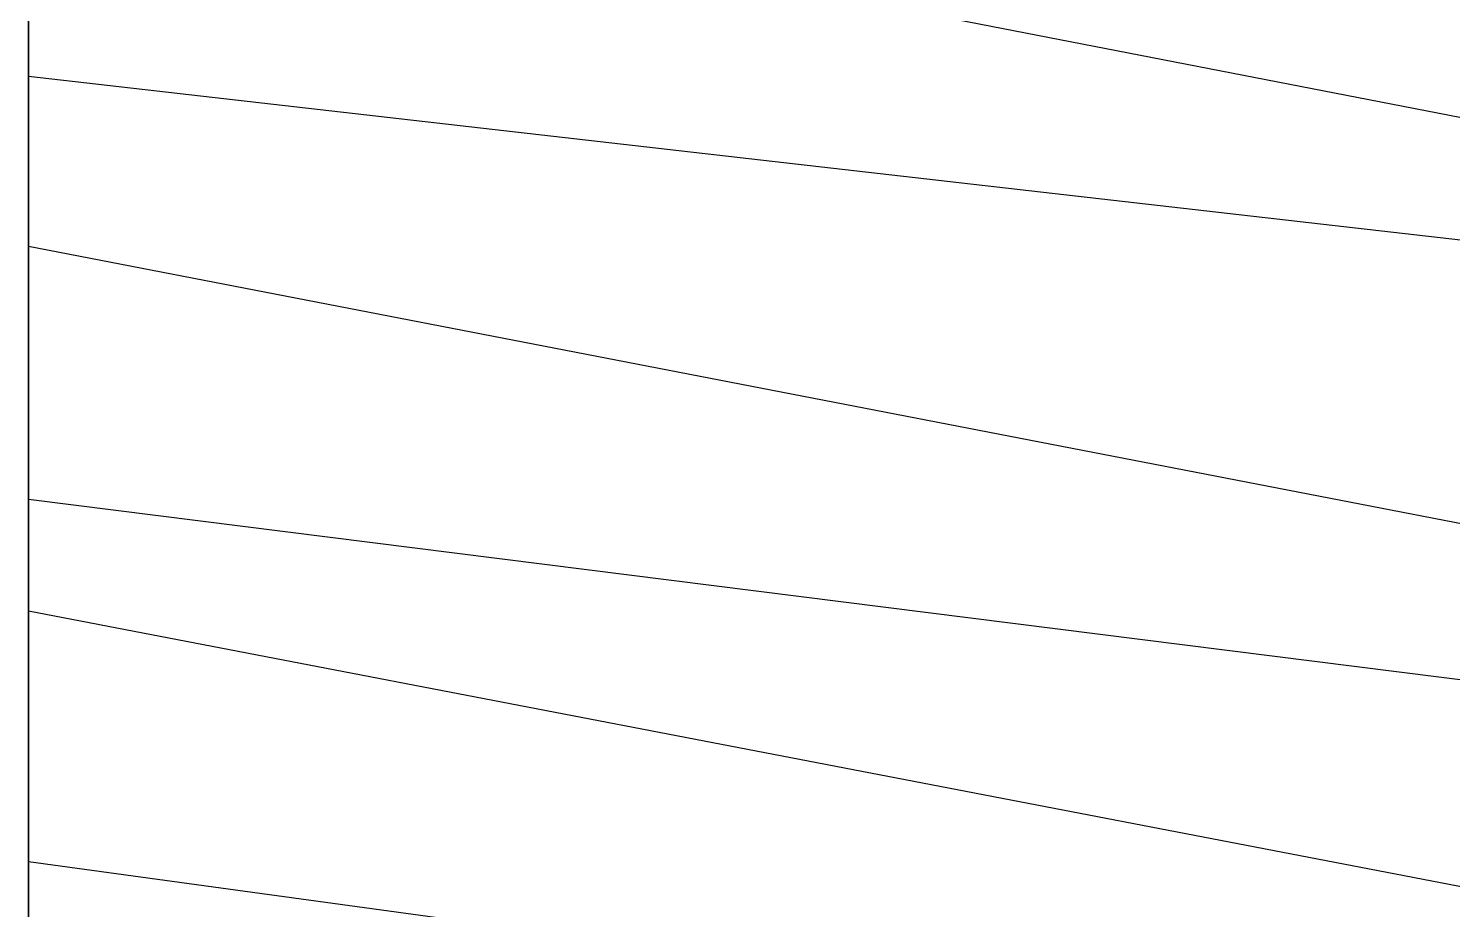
# Model space of a CAD drawing. Extents: x -429 to 429, y -1 to 209.
# Drawn here: x 0.008 to 1.015, y 0.709 to 1.332 of the extents above; entities that cross this region are included whole.
import ezdxf

# ---------------------------------------------------------------- set-up
doc = ezdxf.new("R2010")
doc.units = 0

msp = doc.modelspace()

# ---------------------------------------------------------------- linework, layer by layer
at = {"layer": 'default', "color": 5, "linetype": 'CONTINUOUS'}
for p, q in [((0.008, 1.298, 3.003), (0.008, 1.64, 3.386)), ((2.098, 1.059, -4.506), (0.008, 1.466, -4.284)), ((0.008, 1.466, -4.284), (0.008, 1.178, -3.815)), ((2.081, 1.061, 3.257), (0.008, 1.298, 3.003)), ((0.008, 0.999, 2.614), (0.008, 1.298, 3.003)), ((2.098, 0.773, -4.015), (0.008, 1.178, -3.815)), ((0.008, 1.178, -3.815), (0.008, 0.92, -3.361)), ((2.082, 0.738, 2.856), (0.008, 0.999, 2.614)), ((0.008, 0.743, 2.222), (0.008, 0.999, 2.614)), ((2.098, 0.518, -3.539), (0.008, 0.92, -3.361)), ((0.008, 0.92, -3.361), (0.008, 0.692, -2.921)), ((2.083, 0.459, 2.446), (0.008, 0.743, 2.222)), ((0.008, 0.529, 1.826), (0.008, 0.743, 2.222))]:
    msp.add_line(p, q, dxfattribs=at)

doc.saveas('drawing.dxf')
